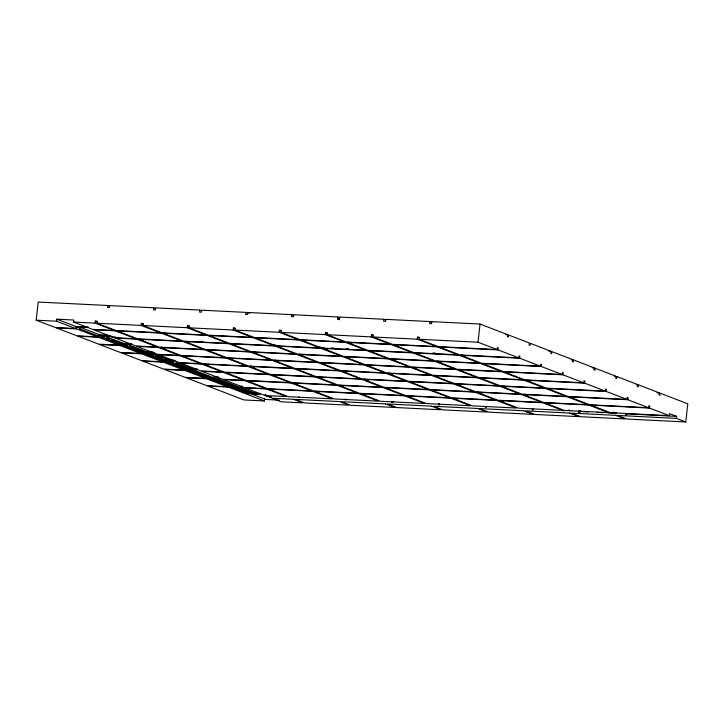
<?xml version="1.0" encoding="UTF-8"?>
<svg xmlns="http://www.w3.org/2000/svg" width="724" height="724" viewBox="0 0 724 724"><rect width="100%" height="100%" fill="white"/><g stroke="black" fill="none" stroke-linecap="round" stroke-linejoin="round"><path stroke-width="1.09" d="M626.07 414.59C624.595 414.336 627.753 415.051 626.052 414.526M125.677 344.714C124.148 343.918 127.234 345.448 125.849 344.669M265.952 394.87C265.961 396.689 265.391 394.336 266.477 395.666M266.387 395.648L266.513 396.118L266.74 395.675M268.052 395.675L268.224 396.553L268.658 396.327M439.251 404.227L438.807 405.114L438.717 403.639M532.656 409.503L533.389 409.512L532.719 409.395M532.837 409.359L532.936 409.865L533.208 409.44M173.742 361.728L149.551 352.443L148.556 352.859L148.863 353.927L252.975 393.892L253.979 393.476M195.163 370.706C198.159 370.172 193.661 368.009 195.163 370.706L255.934 394.037C257.083 393.078 257.482 394.915 258.486 393.494M219.336 378.245C218.268 380.625 217.146 377.666 218.965 378.254M248.151 392.815L248.531 393.675L249.418 393.431M485.894 406.879L486.229 406.951M75.785 328.56L56.635 321.212L56.861 319.193L76.011 326.542L75.785 328.56L55.35 327.538L36.2 320.189L38.236 302.035L107.731 305.492L109.767 306.279M73.54 322.053L95.106 323.13L114.256 330.479L92.69 329.402L73.54 322.053L73.767 320.035L56.861 319.193M76.654 328.895L56.219 327.872L76.988 335.846L97.423 336.868L76.654 328.895L76.88 326.877L88.147 327.438M95.106 323.13L95.333 321.112L97.179 321.203L96.953 323.221L116.102 330.569L160.303 332.778L141.144 325.42L96.953 323.221M119.297 343.158L119.062 345.176L98.292 337.203L98.518 335.185M107.731 305.492L107.505 307.51L109.342 307.6L109.568 305.591L153.75 307.791L155.787 308.569M119.931 345.511L99.496 344.488L120.275 352.461L140.709 353.484L119.931 345.511L120.157 343.493M141.144 325.42L141.37 323.402L143.198 323.492L142.972 325.51L162.122 332.868L206.304 335.067L187.154 327.719L142.972 325.51M162.574 359.774L162.348 361.792L141.569 353.819L141.795 351.801M153.75 307.791L153.524 309.809L155.37 309.899L155.597 307.881L199.779 310.08L201.815 310.868M187.154 327.719L187.38 325.7L189.217 325.791L188.991 327.809L208.15 335.158L252.35 337.366L233.191 330.008L188.991 327.809M183.987 370.1L163.217 362.127L142.782 361.104L163.552 369.077L183.987 370.1L184.213 368.082M205.851 376.389L205.625 378.408L184.855 370.435L185.082 368.416M199.779 310.08L199.553 312.098L201.39 312.189L201.616 310.18L245.798 312.379L247.834 313.157M227.49 384.697L227.264 386.716L206.494 378.743L206.72 376.724M233.191 330.008L233.418 327.99L235.246 328.081L235.019 330.099L254.169 337.456L298.351 339.656L279.202 332.298L235.019 330.099M264.631 398.725L264.378 400.96L228.132 387.05L228.359 385.032M245.798 312.379L245.572 314.397L247.409 314.488L247.635 312.469L291.817 314.668L293.853 315.456M279.202 332.298L279.428 330.289L281.265 330.379L281.039 332.397L300.188 339.746L344.389 341.954L325.239 334.597L281.039 332.397M291.817 314.668L291.591 316.687L293.437 316.777L293.663 314.768L337.846 316.967L339.882 317.746M325.239 334.597L325.465 332.578L327.284 332.669L327.058 334.687L346.217 342.045L390.399 344.244L371.24 336.886L327.058 334.687M339.656 319.764L337.619 318.985L337.846 316.967M371.24 336.886L371.466 334.877L373.312 334.968L373.086 336.986L392.236 344.334L436.436 346.543L417.286 339.185L373.086 336.986M337.619 318.985L339.456 319.076L339.683 317.058L383.865 319.257L383.639 321.275L385.485 321.366L385.711 319.356L429.884 321.556L431.929 322.334M417.286 339.185L417.513 337.167L419.332 337.257L419.106 339.275L438.255 346.633L497.171 349.565L497.397 347.547L498.257 347.882L498.031 349.9L518.809 357.873L519.036 355.855L519.904 356.19L519.678 358.208L540.448 366.181L540.674 364.163L541.543 364.498L541.317 366.516L562.086 374.489L562.313 372.471L563.182 372.806L562.955 374.824L583.725 382.797L583.951 380.779L584.82 381.114L584.594 383.132L605.373 391.105L605.599 389.087L606.459 389.422L606.232 391.44L627.011 399.413L627.237 397.395L628.106 397.729L627.871 399.748L648.65 407.721L648.876 405.702L649.745 406.037L649.519 408.055L669.32 415.657L669.546 413.639L676.641 416.363L676.415 418.382L685.764 421.965L687.8 403.811L660.098 393.177L659.872 395.195L659.012 394.861L659.238 392.842L638.459 384.869L636.233 384.761M429.884 321.556L429.658 323.574L431.504 323.664L431.73 321.646L480.057 324.053L507.75 334.687L507.524 336.705L508.393 337.04L508.619 335.022L529.389 342.995L529.163 345.013L530.031 345.348L530.258 343.33L551.036 351.303L550.81 353.321L551.67 353.656L551.896 351.638L572.675 359.611L572.449 361.629L573.308 361.964L573.535 359.946L571.308 359.837M497.171 349.565L478.012 342.217L480.057 324.053M573.535 359.946L594.314 367.919L594.087 369.937L594.956 370.272L595.182 368.254L615.952 376.227L615.726 378.245L616.595 378.58L616.821 376.561L614.586 376.453M638.459 384.869L638.233 386.887L637.364 386.553L637.591 384.534L616.821 376.561M268.504 396.381L269.898 397.114M346.262 399.313L346.488 399.295M241.499 386.634C240.386 386.824 242.73 386.607 241.354 386.707M268.043 395.675L267.699 396.354L267.355 395.829M271.554 397.014L271.21 397.702L270.857 397.168M345.701 399.304L345.357 399.992L344.995 399.259M391.847 401.404L392.073 402.553L392.508 401.458M439.052 404.472L438.898 403.901M118.066 330.596L118.691 331.701L119.659 331.167M142.085 339.818L142.329 340.742L143.234 340.66M161.343 347.212L162.158 348.353M185.95 341.285L186.186 342.208M204.63 363.828L205.254 364.932M211.544 335.474L210.711 336.244M211.752 335.556L210.928 336.325L210.286 335.483M231.752 343.493L232.214 344.506M231.97 343.583L232.078 344.371M227.689 372.417L227.055 373.168L226.223 372.552M250.866 366.208L250.875 366.824M247.907 380.444L248.531 381.548M255.038 352.172L254.405 352.923L253.563 352.307M258.513 338.398L258.758 339.321L259.663 339.239M248.531 392.806L248.73 393.313M254.477 393.213L254.233 393.883L253.816 393.467M256.034 393.467C254.939 394.336 255.572 392.833 256.577 393.521M256.785 393.612L257.201 394.028L257.491 393.449M258.875 393.53L258.586 394.109L258.332 393.485M259.617 393.467L259.002 393.72M275.039 360.109L275.274 361.041L276.532 360.878M275.256 360.199L275.853 361.249M274.677 375.349L274.912 376.272L275.817 376.19M302.37 339.855L302.614 340.787M300.84 354.38L300.017 355.149M324.017 348.163L324.117 348.959M321.058 362.407L321.302 363.33L322.551 363.167M318.533 376.815L318.777 377.738M327.601 349.276L326.777 350.045L326.126 349.411M317.954 391.965L318.198 392.888L319.094 392.806M348.181 342.072L348.642 343.076M348.398 342.153L348.497 342.941M345.656 356.47L345.891 357.403M344.126 370.996L343.294 371.765M347.819 357.303L348.063 358.226L349.095 357.982M364.335 379.023L364.579 379.946L365.62 379.702M364.552 379.104L364.796 380.028M361.81 393.431L362.226 394.444M370.878 365.892L370.245 366.643L369.412 366.027M394.2 344.362L394.661 345.375M391.458 358.688L391.702 359.611L392.96 359.448M391.675 358.769L392.272 359.819M391.096 373.919L391.512 374.932L392.381 374.598M407.621 395.639L408.074 396.643L409.114 396.399M407.838 395.72L407.938 396.508M437.486 360.977L438.111 362.081M434.744 375.303L435.151 376.317L436.237 376.064M434.961 375.385L435.196 376.308L435.884 376.145M434.382 390.535L434.617 391.458L435.522 391.376M462.084 355.05L462.328 355.973M464.247 355.882L464.654 356.896L465.523 356.561M480.763 377.593L481.388 378.697M507.524 372.498L507.768 373.421L508.809 373.177M503.47 401.422L502.637 402.191L501.994 401.558M524.04 394.209L524.502 395.223L525.543 394.978M524.257 394.29L524.366 395.087M102.5 336.379L102.156 335.809L102.256 336.57L102.41 336.054L115.967 337.131M265.029 394.915L265.156 395.585L265.31 394.942M267.129 395.729L267.265 396.39L267.256 395.784M269.274 396.462L269.319 397.195L269.536 396.643M392.037 401.485L392.118 402.146L392.317 401.503M392.77 401.449L392.861 402.182L392.987 401.458M255.527 393.34L254.459 393.965L172.086 362.344C170.583 359.647 175.081 361.81 172.086 362.344M118.374 330.488L118.528 331.61M121.822 331.999L121.044 332.56L120.401 331.927M165.47 333.384L164.692 333.945L164.257 333.393M161.66 347.104L161.669 348.09M162.936 347.782L161.588 348.144M165.099 348.615L164.321 349.176L163.678 348.543M207.471 349.321L207.833 350.516L208.747 350M204.937 363.719L205.082 364.842M208.385 365.231L207.607 365.792L206.964 365.158M218.304 378.118L217.625 378.19L218.214 377.765M235.508 344.896L234.73 345.466L234.142 345.031M254.776 352.289L254.187 352.841M250.748 365.937L251.11 367.131M252.024 366.616L250.757 366.914M252.242 366.697L251.065 367.14M254.405 367.53L253.626 368.091L252.984 367.457M251.662 381.847L250.884 382.408L250.296 381.973M251.563 393.458L250.006 393.747L102.582 337.149L102.274 336.09L103.279 335.664L127.496 344.959M253.047 393.53L252.332 393.494M279.364 346.362L278.016 346.715M258.106 393.494L257.4 393.458M281.536 347.194L280.758 347.755L280.107 347.122M270.921 389.241L270.142 389.802L269.5 389.168M271.138 389.322L269.962 389.765M294.025 382.553L293.935 383.358L294.749 383.874M294.243 382.634L294.387 383.747L295.528 383.313M297.691 384.145L296.912 384.706L296.27 384.073M323.89 347.891L324.252 349.095L325.393 348.651M325.176 348.57L324.397 349.131M351.936 343.475L351.357 344.018L350.57 343.601M344.289 371.285L343.511 371.846L342.651 371.131M341.33 385.521L340.552 386.091L340.126 385.539M368.453 365.186L367.674 365.747L367.249 365.204M368.67 365.267L367.892 365.837L367.086 365.312M368.091 380.426L367.312 380.987L366.724 380.553M395.793 344.932L394.797 345.411M414.481 367.484L413.893 368.027M411.947 381.883L411.368 382.435L410.526 381.82M414.11 382.715L413.332 383.277L412.689 382.643M411.377 397.042L410.599 397.603L410.001 397.168M441.604 347.149L440.464 347.583M441.821 347.23L440.635 347.674M439.07 361.548L438.491 362.1L437.703 361.683M441.242 362.38L440.464 362.941L439.812 362.308M457.758 384.1L456.98 384.661M457.975 384.182L457.197 384.743L456.554 384.109M455.233 398.499L453.876 398.852M484.881 363.765L484.103 364.326M485.098 363.846L484.32 364.407L483.514 363.891M481.071 377.485L481.216 378.607M484.519 378.996L483.741 379.557L483.098 378.923M501.035 400.716L500.257 401.277M501.252 400.797L500.474 401.358L499.831 400.725M528.167 380.381L527.579 380.924M528.384 380.462L527.389 380.942M527.796 395.612L527.217 396.155L526.429 395.738M570.168 396.318L570.53 397.512L571.661 397.078M267.174 395.648L266.685 395.747M270.758 397.132L270.197 397.087M298.994 397.132L298.433 397.096M119.342 331.275L118.474 331.61M162.629 347.891L162.14 348.244M189.389 342.796L188.113 342.733M184.267 356.208L183.588 356.579L182.946 355.946M208.865 350.271L207.616 350.434M211.037 351.104L210.159 351.439L209.707 350.841M205.906 364.507L205.227 364.878M206.123 364.597L205.037 364.842M233.255 344.262L232.169 344.515M232.676 359.412L231.499 359.52M227.761 372.905L226.512 373.059M257.418 338.162L256.929 338.515M249.192 381.123L248.504 381.494M249.409 381.213L248.133 381.15M279.057 346.47L278.568 346.823M250.033 393.476L249.445 393.539M278.695 361.71L277.419 361.647M254.504 393.005L255.165 393.141L254.549 393.503M259.889 393.485L259.97 394.164L260.45 393.594M305.818 341.366L304.542 341.303M297.953 369.104L297.464 369.457M295.211 383.421L294.722 383.774M322.334 363.086L321.275 363.104M324.714 364L323.845 364.335L323.393 363.738M319.818 377.494L318.723 377.747M349.466 342.751L348.588 343.086M349.674 342.832L348.425 342.995M321.981 378.326L320.705 378.263M371.104 351.059L370.616 351.412M365.837 379.783L364.751 380.037M395.485 345.04L394.996 345.393M397.865 345.954L396.987 346.289L396.535 345.692M365.258 394.942L363.982 394.879M395.123 360.281L393.847 360.217M411.639 381.991L411.151 382.344M408.897 396.318L407.856 396.562M438.762 361.656L438.083 362.027M438.4 376.896L437.124 376.833M433.278 390.299L432.789 390.652M454.916 398.607L453.64 398.544M482.039 378.272L481.36 378.643M482.256 378.362L481.17 378.607M481.686 393.512L480.41 393.449M525.325 394.888L524.285 395.132M546.964 403.196L546.475 403.549M571.345 397.186L570.666 397.557M573.725 398.1L573.046 398.472L572.403 397.838M532.384 408.671L532.393 410.246L532.801 409.503M532.529 409.033L532.439 409.847L533.027 409.06M252.386 393.575L251.49 393.82L125.741 345.538L125.433 344.479L126.428 344.063L153.678 354.516M165.452 333.818L164.04 333.312M167.615 334.651L166.42 334.226M186.873 342.045L186.33 342.253M187.091 342.126L186.14 342.217M186.511 357.276L185.778 357.448L185.326 356.642M232.902 344.334L231.997 344.425M230.377 358.742L229.418 358.833L229.182 358.108M229.789 373.892L229.055 374.064L228.603 373.258M303.302 340.615L302.569 340.787M303.519 340.696L302.397 340.696L302.107 339.981M273.654 375.358L272.704 375.448L272.242 374.643M302.94 355.855L302.035 355.937L301.745 355.222M346.796 357.312L345.846 357.403M319.465 377.566L318.913 377.783M346.226 372.471L345.321 372.552L345.031 371.837M341.321 385.964L340.199 385.964L339.909 385.24M343.484 386.788L342.751 386.969L342.289 386.154M389.865 373.846L389.313 374.055M390.082 373.928L389.123 374.018L388.67 373.213M362.742 394.182L362.199 394.399M362.959 394.272L362.009 394.363L361.548 393.548M419.368 354.425L418.327 354.371M414.463 367.919L413.703 368.045M416.626 368.751L415.721 368.833L415.431 368.118M463.007 355.81L462.274 355.982M463.224 355.891L462.111 355.891L461.822 355.176M433.359 390.544L432.599 390.67M462.645 371.041L461.604 370.987M459.912 385.367L459.007 385.449L458.717 384.734M457.161 399.684L455.975 399.259M506.51 372.507L505.388 372.507M479.17 392.761L478.265 392.842M479.388 392.842L478.437 392.933M503.551 386.743L502.809 386.915L502.574 386.191M505.931 387.657L505.026 387.738L504.737 387.023M530.312 381.648L529.117 381.222M549.788 389.123L548.837 389.213L548.593 388.489M551.95 389.955L550.91 389.901M547.045 403.44L546.285 403.567M549.208 404.273L548.303 404.354L548.014 403.639M595.237 406.571L594.196 406.517M241.535 385.983C239.707 387.231 243.119 388.326 242.386 386.254M140.899 339.954L139.66 339.113M213.471 337.067L212.449 336.307M184.186 356.57L183.398 356.543M257.328 338.524L256.73 338.533M256.758 353.683L255.726 352.923M300.614 355.14L299.827 355.113M297.872 369.466L296.921 369.349M300.035 370.299L299.012 369.539M346.416 357.357L345.384 356.597M371.014 351.421L370.417 351.43M272.903 390.634L271.88 389.874M373.177 352.253L372.154 351.502M316.768 392.091L315.528 391.259M417.033 353.719L416.255 353.683M389.34 389.204L388.308 388.453M460.102 370.254L459.079 369.702M460.319 370.335L459.36 370.208M486.863 365.149L485.84 364.606M503.596 386.951L502.356 386.317M592.684 405.775L591.662 405.024M592.902 405.856L592.114 405.829M443.396 348.606L442.554 347.782M416.635 353.701L415.793 352.878M386.987 388.444L385.928 387.747M505.524 334.579L507.75 334.687M36.2 320.189L56.635 321.212M419.106 339.275L478.012 342.217M76.011 326.542L88.409 327.158M548.801 351.194L551.036 351.303M498.031 349.9L439.124 346.959L459.903 354.941L518.809 357.873M99.903 334.968L108.926 335.411M99.641 335.239L110.917 335.8M200.566 341.339L202.82 341.457M273.88 344.995L276.134 345.113M316.732 347.131L322.379 347.411M331.402 347.864L333.655 347.982M346.063 348.597L348.316 348.706M432.907 352.923L435.169 353.041M98.292 337.203L77.857 336.18L98.636 344.153L119.062 345.176M519.678 358.208L460.763 355.267L481.541 363.249L540.448 366.181M121.551 343.267L131.687 343.773M123.542 343.656L131.424 344.054M592.078 367.81L594.314 367.919M541.317 366.516L482.401 363.575L503.18 371.557L562.086 374.489M145.443 351.692L152.203 352.027M145.18 351.964L154.194 352.416M141.569 353.819L121.134 352.796L141.913 360.769L162.348 361.792M562.955 374.824L504.049 371.883L524.819 379.865L583.725 382.797M167.081 360L174.973 360.389M169.072 360.389L174.71 360.67M584.594 383.132L525.687 380.191L546.457 388.173L605.373 391.105M190.973 368.416L195.48 368.643M191.842 368.751L197.48 369.032M657.003 392.734L659.238 392.842M184.855 370.435L164.42 369.412L185.19 377.385L205.625 378.408M606.232 391.44L547.326 388.498L568.105 396.481L627.011 399.413M213.743 376.788L218.25 377.005M215.734 377.168L217.987 377.285M206.494 378.743L186.059 377.72L206.838 385.693L227.264 386.716M627.871 399.748L568.964 396.806L589.743 404.788L648.65 407.721M228.132 387.05L207.698 386.028L243.943 399.947L264.378 400.96M649.519 408.055L590.603 405.114L610.404 412.716L669.32 415.657M562.141 410.653L564.349 410.761M582.757 411.685L588.277 411.956M597.11 412.399L602.639 412.671M608.16 412.952L615.889 413.332L612.848 412.164M626.622 413.866L676.641 416.363M676.415 418.382L617.509 415.44L626.857 419.033L685.764 421.965M279.283 400.137L265.798 399.467L249.816 393.331M579.743 412.001L579.671 412.092M439.568 404.309L439.504 404.408M505.958 372.715L505.099 371.792M370.634 351.511L369.991 350.878M549.245 389.331L548.376 388.408M256.948 338.615L256.305 337.773M411.169 382.453L410.363 381.928M254.205 352.941L253.346 352.226M140.519 340.045L139.877 339.194M103.478 336.235L80.246 327.32L79.242 327.737L79.559 328.805L248.531 393.675M79.559 328.805L80.554 328.379L80.246 327.32M102.582 337.149L103.586 336.723L103.279 335.664M125.741 345.538L126.745 345.122L126.428 344.063M148.863 353.927L149.868 353.502L149.551 352.443M383.865 319.257L385.901 320.044M614.694 412.255L616.721 413.033M417.513 337.167L419.549 337.954M568.666 409.965L570.693 410.743M371.466 334.877L373.484 335.646M325.465 332.578L327.501 333.366M247.635 312.469L249.68 313.248M279.428 330.289L281.437 331.058M233.418 327.99L235.454 328.777M187.38 325.7L189.398 326.47M141.37 323.402L143.406 324.189M95.333 321.112L97.351 321.881M175.842 362.534L194.774 369.801M218.25 379.077L257.418 394.118M155.778 355.321L163.108 358.136M165.208 358.941L172.538 361.765M239.608 387.512L241.707 388.317M130.655 346.172L148.556 353.05M106.645 337.456L109.822 338.669M111.93 339.484L124.6 344.343M76.88 326.877L78.952 327.673M527.416 380.987L526.791 380.507M484.13 364.371L483.677 363.774M546.312 403.621L545.634 402.933M500.293 401.322L499.614 400.644M457.007 384.706L456.337 384.028M370.444 351.475L369.774 350.796M432.626 390.725L431.947 389.829M386.607 388.426L386.145 387.621M343.321 371.81L342.868 371.005M300.044 355.194L299.365 354.308M256.767 338.579L256.088 337.692M318.94 377.828L318.27 376.933M210.738 336.289L210.069 335.61M229.635 358.914L228.965 358.027M186.358 342.298L185.679 341.411M255.934 394.037L255.509 392.924M592.169 405.82L591.879 405.105M527.244 380.896L526.954 380.39M546.14 403.53L545.851 402.806M440.681 347.665L440.183 347.077M478.483 392.924L477.976 392.127M416.3 353.683L416.01 352.959M413.558 368L413.051 367.412M432.454 390.634L432.165 389.91M299.872 355.104L299.582 354.389M278.233 346.796L277.781 346.407M297.139 369.43L296.632 368.842M316.035 392.055L315.745 391.34M270.007 389.765L269.717 389.041M183.444 356.534L183.154 355.819M505.47 372.453L505.316 371.874M459.441 370.163L459.288 369.575M389.041 373.883L388.888 373.294M272.613 375.303L272.459 374.724M226.585 373.014L226.431 372.426M259.952 393.15L259.464 394.2L258.504 393.539M626.251 414.562L626.441 414.997L626.251 414.562M79.495 327.845C80.626 328.678 78.436 327.284 79.504 327.791M148.836 352.986C147.524 352.724 150.239 353.502 148.863 352.896M172.041 361.376C173.108 362.172 171.136 360.896 172.059 361.276M194.937 369.747L195.851 370.091L194.955 369.647M439.396 404.273L439.568 404.743L439.396 404.273M485.388 406.743C486.229 408.318 486.781 405.693 485.388 406.743M578.72 411.866C579.11 414.653 579.815 409.703 578.72 411.866M625.545 414.436C625.934 417.223 626.64 412.264 625.545 414.436M578.901 411.875L579.091 412.39L578.901 411.875M579.553 411.911L579.743 412.427L579.553 411.911M103.297 336.425L102.564 336.389L103.297 336.425M194.521 369.602C194.801 371.122 195.724 368.579 194.521 369.602M392.426 401.711L393.223 401.82L392.48 401.702M579.055 410.897L580.63 411.114L579.055 410.897M625.78 413.458L627.355 413.676L625.78 413.458M115.125 330.814L93.559 329.737L114.329 337.71L135.904 338.787L115.125 330.814M161.135 333.103L116.971 330.904L137.741 338.877L181.923 341.076L161.135 333.103M207.173 335.402L162.99 333.194L183.76 341.176L227.942 343.375L207.173 335.402M253.183 337.692L209.01 335.493L229.789 343.466L273.971 345.665L253.183 337.692M299.22 339.99L255.038 337.782L275.808 345.764L319.99 347.963L299.22 339.99M345.23 342.28L301.057 340.081L321.836 348.054L366.009 350.253L345.23 342.28M391.259 344.579L347.077 342.371L367.855 350.353L412.037 352.552L391.259 344.579M437.269 346.868L393.105 344.669L413.875 352.642L458.057 354.841L437.269 346.868M136.764 339.122L115.197 338.045L135.967 346.018L157.542 347.095L136.764 339.122M182.792 341.411L138.61 339.212L159.38 347.185L203.571 349.384L182.792 341.411M228.811 343.71L184.629 341.502L205.408 349.484L249.59 351.683L228.811 343.71M274.83 346L230.648 343.8L251.427 351.774L295.609 353.973L274.83 346M320.859 348.298L276.677 346.09L297.446 354.072L341.628 356.271L320.859 348.298M366.878 350.588L322.696 348.389L343.475 356.362L387.657 358.561L366.878 350.588M412.897 352.887L368.724 350.678L389.494 358.661L433.676 360.86L412.897 352.887M458.926 355.176L414.743 352.977L435.513 360.95L479.704 363.149L458.926 355.176M158.411 347.429L136.836 346.353L157.615 354.326L179.181 355.403L158.411 347.429M204.421 349.719L160.248 347.52L181.018 355.493L225.2 357.692L204.421 349.719M250.45 352.018L206.268 349.81L227.046 357.792L271.228 359.991L250.45 352.018M296.46 354.308L252.296 352.108L273.066 360.081L317.248 362.281L296.46 354.308M342.497 356.606L298.315 354.398L319.094 362.38L363.276 364.579L342.497 356.606M388.507 358.896L344.334 356.697L365.113 364.67L409.295 366.869L388.507 358.896M434.545 361.195L390.363 358.986L411.132 366.968L455.315 369.168L434.545 361.195M480.555 363.484L436.382 361.285L457.161 369.258L501.343 371.457L480.555 363.484M180.05 355.737L158.475 354.66L179.253 362.634L200.82 363.71L180.05 355.737M226.069 358.027L181.887 355.828L202.666 363.801L246.848 366L226.069 358.027M272.088 360.326L227.906 358.118L248.685 366.1L292.867 368.299L272.088 360.326M318.117 362.615L273.934 360.416L294.704 368.389L338.895 370.588L318.117 362.615M364.136 364.914L319.954 362.706L340.733 370.688L384.915 372.887L364.136 364.914M410.164 367.204L365.982 365.005L386.752 372.978L430.934 375.177L410.164 367.204M456.183 369.502L412.001 367.294L432.771 375.276L476.953 377.476L456.183 369.502M502.203 371.792L458.021 369.593L478.799 377.566L522.981 379.765L502.203 371.792M201.688 364.045L180.122 362.968L200.892 370.941L222.458 372.018L201.688 364.045M247.698 366.335L203.525 364.136L224.304 372.109L268.486 374.308L247.698 366.335M293.736 368.634L249.554 366.425L270.324 374.408L314.506 376.607L293.736 368.634M339.746 370.923L295.573 368.724L316.352 376.697L360.534 378.896L339.746 370.923M385.774 373.222L341.592 371.014L362.371 378.996L406.553 381.195L385.774 373.222M431.785 375.512L387.621 373.312L408.39 381.286L452.572 383.485L431.785 375.512M477.822 377.81L433.64 375.602L454.419 383.584L498.601 385.783L477.822 377.81M523.832 380.1L479.659 377.901L500.438 385.874L544.62 388.073L523.832 380.1M223.327 372.353L201.761 371.276L222.53 379.249L244.106 380.326L223.327 372.353M269.346 374.643L225.173 372.444L245.943 380.417L290.125 382.616L269.346 374.643M315.374 376.942L271.192 374.733L291.962 382.715L336.144 384.915L315.374 376.942M361.394 379.231L317.212 377.032L337.99 385.005L382.172 387.204L361.394 379.231M407.422 381.53L363.24 379.322L384.01 387.304L428.192 389.503L407.422 381.53M453.441 383.82L409.259 381.62L430.038 389.593L474.22 391.793L453.441 383.82M499.46 386.118L455.278 383.91L476.057 391.892L520.239 394.091L499.46 386.118M545.489 388.408L501.307 386.209L522.076 394.182L566.259 396.381L545.489 388.408M244.965 380.661L223.399 379.584L244.169 387.557L265.744 388.634L244.965 380.661M290.976 382.951L246.812 380.752L267.581 388.725L311.763 390.924L290.976 382.951M337.013 385.249L292.831 383.041L313.61 391.023L357.792 393.223L337.013 385.249M383.023 387.539L338.85 385.34L359.629 393.313L403.811 395.512L383.023 387.539M429.061 389.838L384.878 387.63L405.648 395.612L449.83 397.811L429.061 389.838M475.071 392.127L430.898 389.928L451.676 397.901L495.859 400.101L475.071 392.127M521.099 394.426L476.926 392.218L497.696 400.2L541.878 402.399L521.099 394.426M567.118 396.716L522.945 394.517L543.715 402.49L587.897 404.689L567.118 396.716M266.604 388.969L245.038 387.892L264.839 395.494L286.405 396.571L266.604 388.969M312.632 391.259L268.45 389.06L288.252 396.662L332.434 398.861L312.632 391.259M358.651 393.557L314.469 391.349L334.271 398.951L378.453 401.159L358.651 393.557M404.68 395.847L360.498 393.648L380.299 401.25L424.481 403.449L404.68 395.847M450.699 398.146L406.517 395.938L426.318 403.539L470.5 405.748L450.699 398.146M496.718 400.435L452.536 398.236L472.338 405.838L516.52 408.037L496.718 400.435M542.747 402.734L498.565 400.526L518.366 408.128L562.548 410.336L542.747 402.734M588.766 405.024L544.584 402.825L564.385 410.427L608.567 412.626L588.766 405.024M293.51 399.295L271.934 398.218L281.283 401.802L302.858 402.879L293.51 399.295M339.529 401.585L295.347 399.386L304.695 402.969L348.877 405.178L339.529 401.585M385.548 403.883L341.375 401.675L350.724 405.268L394.897 407.467L385.548 403.883M431.576 406.173L387.394 403.974L396.743 407.558L440.925 409.766L431.576 406.173M477.596 408.472L433.414 406.264L442.762 409.856L486.944 412.056L477.596 408.472M523.624 410.761L479.442 408.562L488.791 412.146L532.973 414.354L523.624 410.761M569.643 413.06L525.461 410.852L534.81 414.445L578.992 416.644L569.643 413.06M615.662 415.35L571.48 413.151L580.829 416.734L625.011 418.943L615.662 415.35"/></g></svg>
